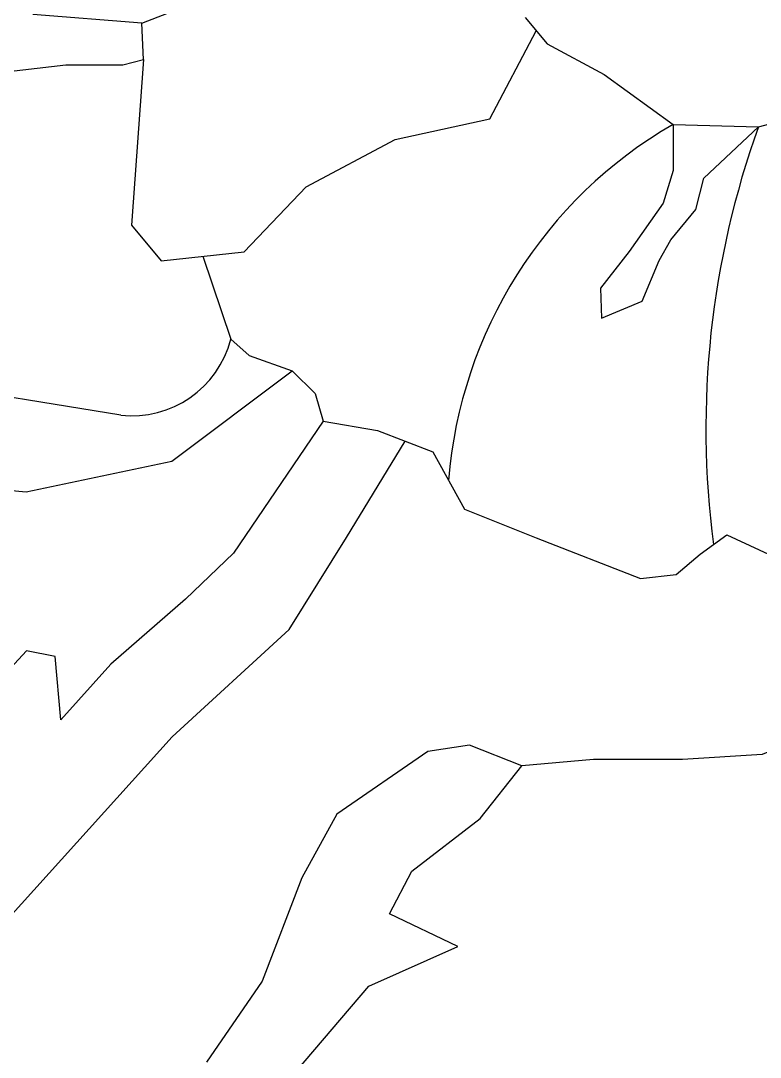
# Model space of a CAD drawing. Header units: millimetres. Extents: x 605064 to 1210630, y 1310999 to 2622410.
# Drawn here: x 605294.133 to 605294.759, y 1311235.298 to 1311236.177 of the extents above; entities that cross this region are included whole.
import ezdxf

# ---------------------------------------------------------------- set-up
doc = ezdxf.new("R2010")
doc.units = ezdxf.units.MM
doc.layers.add('elenarbi-free_blocks', color=7, linetype='Continuous')

# ---------------------------------------------------------------- blocks, each defined once
blk = doc.blocks.new('A$C20C8591F')
at = {"layer": 'elenarbi-free_blocks', "color": 84}
for p, q in [((8.657, 9.9653), (7.9482, 10.0215)), ((8.6683, 9.7293), (8.657, 9.9653)), ((8.5333, 9.6956), (8.6683, 9.7293)), ((8.6683, 9.7293), (8.6683, 9.7293)), ((7.7907, 9.6506), (8.162, 9.6956)), ((8.162, 9.6956), (8.5333, 9.6956))]:
    blk.add_line(p, q, dxfattribs=at)
at = {"layer": 'elenarbi-free_blocks', "color": 50}
for points in [[(9.0529, 8.4493), (9.2359, 7.9109), (9.3557, 7.8045), (9.6353, 7.7048), (9.7838, 7.5566), (9.8371, 7.377), (10.1899, 7.3172), (10.5494, 7.1775), (10.7557, 6.8051), (11.2217, 6.6189), (11.9007, 6.3529), (12.1337, 6.3795), (12.2889, 6.5118), (12.462, 6.6381), (12.8214, 6.4719)], [(8.657, 9.9653), (9.419, 10.2624), (9.5785, 10.4585), (10.0449, 10.6057), (10.5236, 10.5812), (10.9287, 10.4218), (11.1496, 10.3605), (11.1373, 10.6302), (11.2233, 10.9), (10.9778, 11.0594), (10.6586, 11.231), (10.4009, 11.5989), (9.8485, 11.8073), (9.3699, 11.7705), (9.1366, 11.5253), (8.8421, 11.2188), (8.7193, 10.9367), (8.8421, 10.4953), (9.038, 10.1138)], [(8.6683, 9.7293), (8.5907, 8.6513), (8.7833, 8.4205), (9.3225, 8.4782), (9.7269, 8.9014), (10.3046, 9.2092), (10.9208, 9.3438), (11.2217, 9.9168)], [(12.1123, 9.3073), (12.1123, 9.0078), (12.048, 8.7953), (11.8268, 8.4808), (11.6396, 8.2428), (11.6481, 8.0474), (11.9119, 8.1578), (12.0225, 8.4213), (12.0991, 8.5573), (12.2608, 8.7528), (12.3118, 8.9568), (12.6684, 9.2919)]]:
    blk.add_lwpolyline(points, dxfattribs=at)
at = {"layer": 'elenarbi-free_blocks', "color": 30}
blk.add_lwpolyline([(11.1496, 10.0017), (11.2937, 9.8319), (11.6644, 9.6313), (12.1123, 9.3073), (12.6684, 9.2919), (13.1935, 9.4308), (13.6878, 9.4308), (14.2284, 9.5696), (14.6454, 9.8628), (14.8308, 10.0788)], dxfattribs=at)
at = {"layer": 'elenarbi-free_blocks', "color": 84}
for points in [[(8.5196, 7.417), (7.2106, 7.6288), (6.5249, 7.8405), (6.0013, 8.0397), (5.54, 8.0771), (5.166, 7.9152), (3.9161, 7.105), (3.38, 6.8061), (4.0034, 6.557), (4.8138, 6.4823), (5.1878, 6.2083), (5.9981, 5.9966), (6.3846, 6.0464), (5.8485, 6.8809), (5.5992, 7.1299), (5.9483, 7.2545), (6.4469, 7.1549), (7.0828, 6.9929), (7.9056, 6.9182), (8.8531, 7.1175), (9.6353, 7.7048)], [(9.8371, 7.377), (9.2532, 6.5185), (8.9415, 6.2196), (8.4553, 5.7961), (8.1312, 5.4349), (8.1312, 5.4349), (8.0938, 5.8459), (7.9068, 5.8833), (7.5951, 5.547)], [(12.8214, 6.4719), (13.0846, 5.7252), (13.1985, 5.3944), (12.9191, 5.3014), (12.6915, 5.2083), (12.1741, 5.1773), (11.5947, 5.1773), (11.1291, 5.136), (10.7876, 5.2704), (10.5186, 5.229), (9.9255, 4.8204), (9.6978, 4.407), (9.4392, 3.7351), (9.077, 3.208)]]:
    blk.add_lwpolyline(points, dxfattribs=at)
at = {"layer": 'elenarbi-free_blocks', "color": 90}
for points in [[(6.7697, 4.1376), (7.0689, 3.9383), (7.044, 3.5024), (7.044, 3.3156), (7.4554, 3.6768), (7.6923, 4.0379), (8.8545, 5.3246), (9.615, 6.022), (9.9891, 6.6199), (10.3696, 7.2473)], [(9.6576, 3.1436), (10.1335, 3.7018), (10.713, 3.9602), (10.268, 4.1724), (10.4129, 4.4515), (10.8578, 4.7925), (11.1291, 5.136)]]:
    blk.add_lwpolyline(points, dxfattribs=at)
at = {"layer": 'elenarbi-free_blocks', "color": 50}
for centre, radius, start, end in [((13.5876, 6.7594), 2.9443, 120.07143, 175.4813), ((18.1197, 7.3299), 5.7937, 160.20531, 187.48662)]:
    blk.add_arc(centre, radius, start, end, dxfattribs=at)
at = {"layer": 'elenarbi-free_blocks', "color": 84}
blk.add_arc((8.5941, 8.0753), 0.6625, 263.54775, 345.63196, dxfattribs=at)

msp = doc.modelspace()

# ---------------------------------------------------------------- block references
at = {"xscale": 0.1302721832587849, "yscale": 0.1302721832587849, "zscale": 0.1302721832587849}
msp.add_blockref('A$C20C8591F', (605293.10738, 1311234.87633), dxfattribs=at)

doc.saveas('drawing.dxf')
